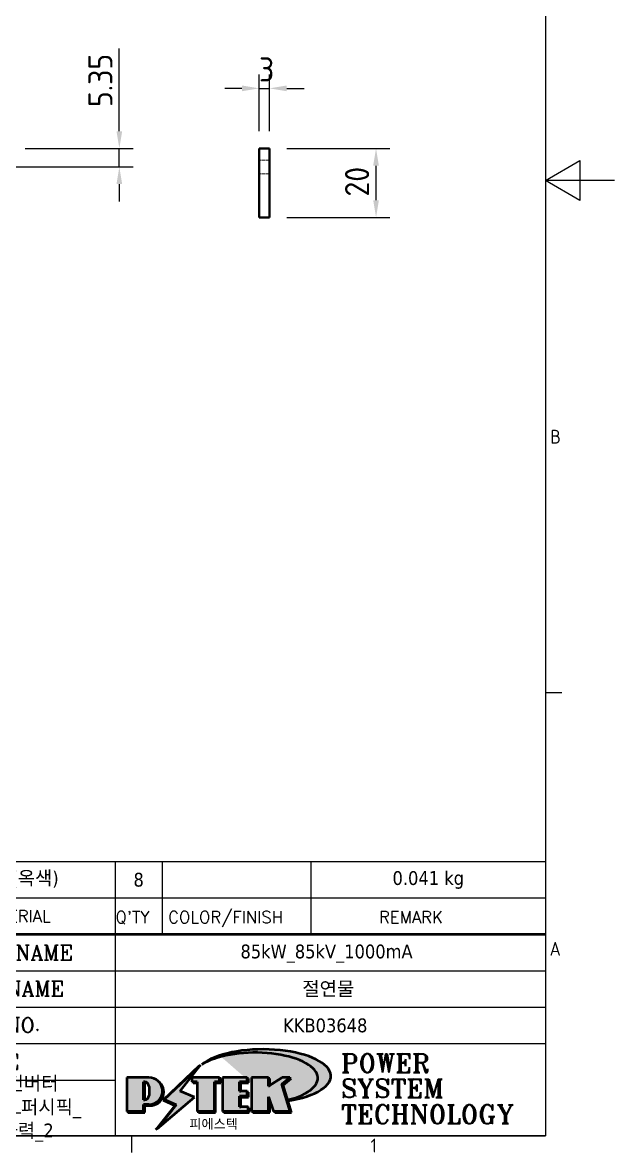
# Model space of a CAD drawing. Header units: millimetres. Extents: x 0 to 840, y 0 to 594.
# Drawn here: x 668.4 to 840, y 15.2 to 342.8 of the extents above; entities that cross this region are included whole.
import ezdxf
from ezdxf.enums import TextEntityAlignment as Align

# ---------------------------------------------------------------- set-up
doc = ezdxf.new("R2010")
doc.units = ezdxf.units.MM
doc.header["$LTSCALE"] = 2
doc.linetypes.add('DASHED', pattern=[0.2067, 0.1654, -0.0413])
doc.layers.get('0').update_dxf_attribs({"color": 3, "lineweight": 25})
for name, color, linetype, lineweight in [('가려진 것(ISO)', 2, 'DASHED', 18), ('가시적인 것(ISO)', 3, 'Continuous', 40), ('경계(ISO)', 7, 'Continuous', 25), ('제목(ISO)', 5, 'Continuous', 50), ('치수(ISO)', 2, 'Continuous', 25), ('해치(ISO)', 7, 'Continuous', 18)]:
    doc.layers.add(name, color=color, linetype=linetype, lineweight=lineweight)
doc.styles.add('HAN_291', font='')
doc.styles.add('HAN_370', font='', dxfattribs={"width": 2})
doc.styles.add('RC_284', font='ROMANC.shx')
doc.styles.add('RC_287', font='ROMANC.shx')
doc.styles.add('RC_292', font='ROMANC.shx')
doc.styles.add('ROMANT_294', font='romant.shx')
doc.styles.add('문자 텍스트_PSTEK_POSCO', font='isocp.shx')
doc.styles.add('치수 텍스트_PSTEK_POSCO', font='isocp.shx')
doc.styles.add('텍스트 스타일198', font='tahoma.ttf')
doc.styles.add('텍스트 스타일333', font='ROMANC.shx', dxfattribs={"width": 0.800000011920929})
doc.styles.get('HAN_291').set_extended_font_data('GulimChe')
doc.styles.get('HAN_370').set_extended_font_data('GulimChe')
doc.dimstyles.new('치수_PSTEK_POSCO', dxfattribs={"dimscale": 2, "dimtxt": 3.5, "dimasz": 2.5, "dimexe": 2, "dimexo": 2.5, "dimgap": 1, "dimtad": 1, "dimrnd": 1e-08, "dimdsep": 46, "dimtxsty": '치수 텍스트_PSTEK_POSCO', "dimcen": 0.09, "dimdle": 10, "dimclrd": 7, "dimclre": 7, "dimclrt": 2, "dimadec": 1, "dimazin": 2, "dimtfac": 1, "dimtmove": 0, "dimatfit": 3, "dimfxl": 0, "dimtolj": 1, "dimlwd": -1, "dimlwe": -1, "dimarcsym": 0})

# ---------------------------------------------------------------- blocks, each defined once
blk = doc.blocks.new('경계 Default Border')
at = {"layer": '경계(ISO)'}
for p, q in [((410, 74.25000190734863), (412.400016784668, 74.25000190734863)), ((350, 10), (350, 7.599999904632568))]:
    blk.add_line(p, q, dxfattribs=at)
at = {"layer": '경계(ISO)', "flags": 128}
for points in [[(10, 10), (10, 287.0000076293945), (410, 287.0000076293945), (410, 10), (10, 10)], [(420, 148.5000038146973), (410, 148.5000038146973), (415, 151.3867473602295), (415, 145.6132507324219), (410, 148.5000038146973)]]:
    blk.add_lwpolyline(points, dxfattribs=at)
at = {"layer": '경계(ISO)', "color": 2, "char_height": 2.000000029802322, "attachment_point": 7, "style": '문자 텍스트_PSTEK_POSCO'}
for s, insert in [('B', (410.718846771929, 110.3559296629392)), ('A', (410.6096005397006, 36.12023240455892)), ('1', (384.6573774223157, 7.599999970197677))]:
    blk.add_mtext(s, dxfattribs=dict(at, insert=insert))
blk = doc.blocks.new('제목 블록 PSTEK')
for color, points in [(252, [(317.2195697678507, 17.0593801673321), (322.0326348870767, 21.62682475217465), (322.2781991042243, 21.94392121864296), (317.0471853425802, 16.97985676345368), (318.7512090904202, 16.1899260703855), (316.0018030350395, 12.71868385740789), (316.3356552234328, 13.00206718743325), (318.9235935156908, 16.2694494742633)]), (5, [(321.6183518841322, 17.4193704504104), (319.5281351041078, 18.24969419629727), (322.4505835294948, 22.02344462252142), (317.2195697678507, 17.0593801673321), (318.9235935156908, 16.2694494742633), (316.1741874603099, 12.79820726128571)]), (1, [(324.4839107253602, 19.60711530335299), (325.2419748254881, 19.60711530335299), (325.2419748254881, 20.25857663940324), (321.2266040451076, 20.25857663940324), (321.2266040451076, 19.60711530335299), (321.9846681452406, 19.60711530335299), (321.9846681452406, 15.3430047401139), (324.4839107253602, 15.3430047401139)]), (252, [(324.6615819988275, 19.45905590879572), (325.4196460989604, 19.45905590879572), (325.4196460989604, 20.11051724484596), (325.2419748254881, 20.11051724484596), (325.2419748254881, 19.60711530335299), (324.4839107253602, 19.60711530335299), (324.4839107253602, 15.3430047401139), (322.1623394187076, 15.3430047401139), (322.1623394187076, 15.19494534555726), (324.6615819988275, 15.19494534555726)]), (1, [(329.2277337269622, 20.25857663940324), (325.65654113025, 20.25857663940324), (325.65654113025, 15.3430047401139), (329.3580259941756, 15.3430047401139), (329.3580259941756, 15.9944660761648), (328.1137701654877, 15.9944660761648), (328.1137701654877, 17.56360607323003), (329.2277337269622, 17.56360607323003), (329.2277337269622, 18.25543873810179), (328.1137701654877, 18.25543873810179), (328.1137701654877, 19.60711530335299), (329.2277337269622, 19.60711530335299)]), (252, [(328.2914414389548, 19.45905590879572), (329.4054050004294, 19.45905590879572), (329.4054050004294, 20.11051724484596), (329.2277337269622, 20.11051724484596), (329.2277337269622, 19.60711530335299), (328.1137701654877, 19.60711530335299), (328.1137701654877, 18.25543873810179), (328.2914414389548, 18.25543873810179)]), (1, [(332.3312149849806, 20.25857663940324), (329.8592894925411, 20.25857663940324), (329.8592894925411, 15.3430047401139), (332.3312149849806, 15.3430047401139), (332.3312149849806, 17.4318630164523), (333.0701931098801, 15.3430047401139), (335.4855464857051, 15.3430047401139), (334.2514536401189, 19.30614745124769), (335.4379594596742, 20.25857663940324), (334.3071782107978, 20.25857663940324), (332.3312149849806, 18.99741471888304)]), (252, [(332.5088862584528, 20.1105172448466), (332.3312149849806, 20.1105172448466), (332.3312149849806, 18.99741471888368), (332.5088862584528, 19.11081371413894)]), (252, [(335.6156307331414, 20.11051724484596), (335.2535118015555, 20.11051724484596), (334.2514536401189, 19.30614745124769), (335.4855464857051, 15.3430047401139), (333.1954852176545, 15.3430047401139), (333.2478643833523, 15.19494534555726), (335.6632177591723, 15.19494534555726), (334.4291249135862, 19.15808805669106)]), (252, [(321.9846681452406, 19.60711530335299), (321.4042753185749, 19.60711530335299), (321.4042753185749, 19.45905590879572), (321.9846681452406, 19.45905590879572)]), (252, [(328.2914414389548, 17.41554667867274), (329.4054050004294, 17.41554667867274), (329.4054050004294, 18.10737934354514), (329.2277337269622, 18.10737934354514), (329.2277337269622, 17.56360607323003), (328.1137701654877, 17.56360607323003), (328.1137701654877, 15.9944660761648), (328.2914414389548, 15.9944660761648)]), (252, [(332.5088862584528, 16.92964231796647), (332.3312149849806, 17.43186301645164), (332.3312149849806, 15.3430047401139), (330.0369607660135, 15.3430047401139), (330.0369607660135, 15.19494534555726), (332.5088862584528, 15.19494534555726)]), (252, [(329.5356972676428, 15.8464066816075), (329.3580259941756, 15.8464066816075), (329.3580259941756, 15.3430047401139), (325.8342124037171, 15.3430047401139), (325.8342124037171, 15.19494534555726), (329.5356972676428, 15.19494534555726)])]:
    blk.add_hatch(color=color).paths.add_polyline_path(points)
h = blk.add_hatch(color=1)
edge = h.paths.add_edge_path(flags=0)
edge.add_line((314.2242174273352, 19.60711530335299), (314.2242174273352, 17.00126995915134))
edge.add_line((314.2242174273352, 17.00126995915134), (314.3485873187598, 17.00126995915134))
edge.add_arc((314.3485873187598, 17.6527312952023), 0.6514613360509371, 270, 360)
edge.add_line((315.0000486548106, 17.6527312952023), (315.0000486548106, 18.95565396730211))
edge.add_arc((314.3485873187598, 18.95565396730212), 0.6514613360508712, 0, 90)
edge.add_line((314.3485873187598, 19.60711530335299), (314.2242174273352, 19.60711530335299))
edge = h.paths.add_edge_path()
edge.add_arc((314.9847713324306, 18.28938669179658), 1.969189947606664, 269.9999999999959, 450)
edge.add_line((314.9847713324306, 20.25857663940318), (311.7664314776902, 20.25857663940324))
edge.add_line((311.7664314776902, 20.25857663940324), (311.7664314776902, 15.3430047401139))
edge.add_line((311.7664314776902, 15.3430047401139), (314.2242174273352, 15.3430047401139))
edge.add_line((314.2242174273352, 15.3430047401139), (314.2242174273352, 16.32019674418991))
edge.add_line((314.2242174273352, 16.32019674418991), (314.9847713324307, 16.32019674418991))
h = blk.add_hatch(color=252)
edge = h.paths.add_edge_path()
edge.add_arc((314.9847713324309, 18.28938669179657), 1.969189947606666, 270, 406.8278729790604)
edge.add_arc((315.1624426058984, 18.1413272972396), 1.969189947606962, -90, 53.560984836317004, ccw=False)
edge.add_line((315.1624426058984, 16.17213734963263), (314.4018887008024, 16.17213734963263))
edge.add_line((314.4018887008024, 16.17213734963263), (314.4018887008024, 15.19494534555726))
edge.add_line((314.4018887008024, 15.19494534555726), (311.9441027511573, 15.19494534555726))
edge.add_line((311.9441027511573, 15.19494534555726), (311.9441027511573, 15.3430047401139))
edge.add_line((311.9441027511573, 15.3430047401139), (314.2242174273352, 15.3430047401139))
edge.add_line((314.2242174273352, 15.3430047401139), (314.2242174273352, 16.32019674418991))
edge.add_line((314.2242174273352, 16.32019674418991), (314.9847713324309, 16.32019674418991))
h = blk.add_hatch(color=252)
edge = h.paths.add_edge_path()
edge.add_line((314.4018887008024, 19.45905590879572), (314.5262585922315, 19.45905590879572))
edge.add_arc((314.5262585922314, 18.80759457274939), 0.6514613360463194, 60.4189348879147, 90.00000000000318, ccw=False)
edge.add_arc((314.3485873187602, 18.95565396730057), 0.6514613360524251, 39.96992292766206, 90.00000000009999)
edge.add_line((314.3485873187591, 19.60711530335307), (314.2242174273352, 19.60711530335298))
edge.add_line((314.2242174273352, 19.60711530335299), (314.2242174273352, 17.00126995915134))
edge.add_line((314.2242174273352, 17.00126995915134), (314.3485873187591, 17.00126995915134))
edge.add_arc((314.3485873187568, 17.652731295233), 0.6514613360816299, 270.0000000002, 274.6930825552478)
edge.add_line((314.4018887008024, 17.0034541317032), (314.4018887008024, 19.45905590879572))
at = {"layer": '해치(ISO)', "true_color": 0x27d1fc}
h = blk.add_hatch(color=140, dxfattribs=at)
edge = h.paths.add_edge_path()
edge.add_ellipse((330.3660919371412, 20.15576403068321), major_axis=(9.100907360794343, 0), ratio=0.4069904968023172, start_angle=301.3098473703837, end_angle=507.7436900681698)
edge.add_ellipse((331.5340919371412, 20.4634168429492), major_axis=(-9.82350664112931, 0), ratio=0.3942600559756514, start_angle=111.51207141178469, end_angle=334.47025347086895, ccw=False)
edge.add_line((335.1363447531188, 16.8601935978785), (335.0955236905705, 16.99119398620872))
at = {"color": 180}
for p, q in [((182.475792979055, 11.79100474011392), (182.4757929790549, 51.56524660363496)), ((182.4757929790549, 51.56524660363496), (372.4757929537551, 51.56524660363496)), ((189.2651435055721, 51.56524660363496), (189.2651435055722, 41.00524660363494)), ((215.2152739891528, 41.00524660363494), (215.2152739891528, 51.56524660363496)), ((280.8758854511282, 51.56524660363496), (280.8758854511282, 41.00524660363494)), ((310.0881549537552, 51.56524660363496), (310.0881549537553, 41.00524660363494)), ((316.9044520275131, 51.56524660363496), (316.9044520275127, 41.00524660363494)), ((338.4566026226726, 51.56524660363496), (338.4566026226727, 41.00524660363494)), ((372.4757929537551, 51.56524660363496), (372.4757929537551, 11.79100474011389)), ((182.475792979055, 46.2852466036349), (372.4757929537551, 46.28524660363492)), ((182.475792979055, 41.00524660363493), (206.451475290024, 41.00524660363493)), ((222.9401812389276, 11.79100474011392), (222.9401812389276, 41.00524660363494)), ((239.4288871878316, 11.79100474011392), (239.4288871878316, 41.00524660363494)), ((255.9175931367356, 11.79100474011392), (255.9175931367356, 41.00524660363494)), ((268.6918866058747, 41.00524660363494), (268.6918866058747, 30.44524660363498)), ((280.8758854511282, 41.00524660363494), (280.8758854511282, 25.16524660363502)), ((310.088154953755, 41.00524660363494), (310.088154953755, 11.79100474011392)), ((182.475792979055, 35.72524660363497), (206.451475290024, 35.72524660363497)), ((198.8621818849491, 12.02524660363491), (198.8621818849491, 35.72524660363497)), ((206.451475290024, 35.72524660363497), (372.4757929537551, 35.72524660363497)), ((182.475792979055, 31.77524660363492), (206.451475290024, 31.77524660363492)), ((255.917593136736, 30.44524660363498), (372.4757929537552, 30.44524660363501)), ((182.475792979055, 27.82524660363487), (206.451475290024, 27.82524660363487)), ((255.9175931367359, 25.16524660363502), (372.4757929537552, 25.165246603635)), ((268.6918866058744, 25.16524660363502), (268.6918866058744, 11.79100474011392)), ((182.475792979055, 23.87524660363505), (206.451475290024, 23.87524660363505)), ((182.475792979055, 19.92524660363478), (206.451475290024, 19.92524660363478)), ((255.9175931367359, 19.88524660363481), (310.0881549537553, 19.88524660363481)), ((206.451475290024, 16.74100474011396), (255.9175931367359, 16.74100474011396)), ((182.475792979055, 15.97524660363496), (206.451475290024, 15.97524660363496)), ((182.475792979055, 11.79100474011392), (372.4757929537551, 11.79100474011389))]:
    blk.add_line(p, q, dxfattribs=at)
at = {"color": 7, "lineweight": 50}
for p, q in [((206.4514752900237, 11.79100474011392), (206.4514752900237, 41.00524660363494)), ((206.451475290024, 41.00524660363494), (372.4757929537551, 41.00524660363496))]:
    blk.add_line(p, q, dxfattribs=at)
at = {"color": 7}
for p, q in [((322.2781991042243, 21.94392121864296), (317.0471853425802, 16.97985676345368)), ((322.4505835294948, 22.02344462252142), (317.2195697678507, 17.0593801673321)), ((317.2195697678507, 17.0593801673321), (322.0326348870767, 21.62682475217465)), ((319.5281351041078, 18.24969419629727), (322.4505835294948, 22.02344462252142)), ((322.0326348870767, 21.62682475217465), (322.2781991042243, 21.94392121864296)), ((311.7664314776902, 20.25900474011391), (311.7664314776902, 15.34300474011391)), ((314.9847713324309, 20.25857663940324), (311.7664314776902, 20.25857663940324)), ((314.9847713324309, 20.25857663940324), (311.7664314776902, 20.25857663940324)), ((311.7664314776902, 20.25857663940324), (311.7664314776902, 15.3430047401139)), ((325.2419748254881, 20.25857663940324), (321.2266040451076, 20.25857663940324)), ((321.2266040451076, 20.25857663940324), (321.2266040451076, 19.60711530335299)), ((325.2419748254881, 20.25857663940324), (321.2266040451076, 20.25857663940324)), ((321.2266040451076, 20.25857663940324), (321.2266040451076, 19.60711530335299)), ((325.2419748254881, 19.60711530335299), (325.2419748254881, 20.25857663940324)), ((325.2419748254881, 19.60711530335299), (325.2419748254881, 20.25857663940324)), ((325.4196460989604, 20.11051724484596), (325.2419748254881, 20.11051724484596)), ((325.2419748254881, 20.11051724484596), (325.2419748254881, 19.60711530335299)), ((325.4196460989604, 19.45905590879572), (325.4196460989604, 20.11051724484596)), ((329.2277337269622, 20.25857663940324), (325.65654113025, 20.25857663940324)), ((325.65654113025, 20.25857663940324), (325.65654113025, 15.3430047401139)), ((325.65654113025, 20.25857663940324), (325.65654113025, 15.3430047401139)), ((329.2277337269622, 20.25857663940324), (325.65654113025, 20.25857663940324)), ((329.2277337269622, 19.60711530335299), (329.2277337269622, 20.25857663940324)), ((329.2277337269622, 19.60711530335299), (329.2277337269622, 20.25857663940324)), ((329.4054050004294, 20.11051724484596), (329.2277337269622, 20.11051724484596)), ((329.2277337269622, 20.11051724484596), (329.2277337269622, 19.60711530335299)), ((329.4054050004294, 19.45905590879572), (329.4054050004294, 20.11051724484596)), ((332.3312149849806, 20.25857663940324), (329.8592894925411, 20.25857663940324)), ((329.8592894925411, 20.25857663940324), (329.8592894925411, 15.3430047401139)), ((329.8592894925411, 20.25857663940324), (329.8592894925411, 15.3430047401139)), ((332.3312149849806, 20.25857663940324), (329.8592894925411, 20.25857663940324)), ((334.3071782107978, 20.25857663940324), (332.3312149849806, 18.99741471888304)), ((332.3312149849806, 18.99741471888304), (332.3312149849806, 20.25857663940324)), ((334.3071782107978, 20.25857663940324), (332.3312149849806, 18.99741471888304)), ((332.3312149849806, 18.99741471888304), (332.3312149849806, 20.25857663940324)), ((332.5088862584528, 20.1105172448466), (332.3312149849806, 20.1105172448466)), ((332.3312149849806, 20.1105172448466), (332.3312149849806, 18.99741471888368)), ((332.5088862584528, 19.11081371413894), (332.5088862584528, 20.1105172448466)), ((334.2514536401189, 19.30614745124769), (335.4379594596742, 20.25857663940324)), ((334.2514536401189, 19.30614745124769), (335.4379594596742, 20.25857663940324)), ((335.2535118015555, 20.11051724484596), (334.2514536401189, 19.30614745124769)), ((335.4379594596742, 20.25857663940324), (334.3071782107978, 20.25857663940324)), ((335.4379594596742, 20.25857663940324), (334.3071782107978, 20.25857663940324)), ((334.4291249135862, 19.15808805669104), (335.6156307331414, 20.11051724484596)), ((335.6156307331414, 20.11051724484596), (335.2535118015555, 20.11051724484596)), ((314.2242174273352, 17.00126995915134), (314.2242174273352, 19.60711530335299)), ((314.2242174273352, 19.60711530335299), (314.3485873187591, 19.60711530335299)), ((314.3485873187591, 19.60711530335299), (314.2242174273352, 19.60711530335299)), ((314.2242174273352, 19.60711530335299), (314.2242174273352, 17.00126995915134)), ((314.2242174273352, 17.00126995915134), (314.2242174273352, 19.60711530335299)), ((314.2242174273352, 19.60711530335299), (314.3485873187591, 19.60711530335299)), ((314.4018887008024, 19.45905590879572), (314.5262585922314, 19.45905590879572)), ((314.4018887008024, 17.0034541317032), (314.4018887008024, 19.45905590879572)), ((315.0000486548106, 18.95565396730275), (315.0000486548106, 17.65273129520161)), ((315.0000486548106, 18.95565396730275), (315.0000486548106, 17.65273129520161)), ((321.6183518841322, 17.4193704504104), (319.5281351041078, 18.24969419629727)), ((321.2266040451076, 19.60711530335299), (321.9846681452406, 19.60711530335299)), ((321.2266040451076, 19.60711530335299), (321.9846681452406, 19.60711530335299)), ((321.4042753185749, 19.60711530335299), (321.4042753185749, 19.45905590879572)), ((321.9846681452406, 19.60711530335299), (321.4042753185749, 19.60711530335299)), ((321.4042753185749, 19.45905590879572), (321.9846681452406, 19.45905590879572)), ((321.9846681452406, 19.60711530335299), (321.9846681452406, 15.3430047401139)), ((321.9846681452406, 19.45905590879572), (321.9846681452406, 19.60711530335299)), ((321.9846681452406, 19.60711530335299), (321.9846681452406, 15.3430047401139)), ((324.4839107253602, 19.60711530335299), (325.2419748254881, 19.60711530335299)), ((324.4839107253602, 15.3430047401139), (324.4839107253602, 19.60711530335299)), ((325.2419748254881, 19.60711530335299), (324.4839107253602, 19.60711530335299)), ((324.4839107253602, 19.60711530335299), (324.4839107253602, 15.3430047401139)), ((324.4839107253602, 19.60711530335299), (325.2419748254881, 19.60711530335299)), ((324.4839107253602, 15.3430047401139), (324.4839107253602, 19.60711530335299)), ((324.6615819988275, 19.45905590879572), (325.4196460989604, 19.45905590879572)), ((324.6615819988275, 15.19494534555726), (324.6615819988275, 19.45905590879572)), ((328.1137701654877, 18.25543873810179), (328.1137701654877, 19.60711530335299)), ((328.1137701654877, 19.60711530335299), (329.2277337269622, 19.60711530335299)), ((329.2277337269622, 19.60711530335299), (328.1137701654877, 19.60711530335299)), ((328.1137701654877, 19.60711530335299), (328.1137701654877, 18.25543873810179)), ((328.1137701654877, 18.25543873810179), (328.1137701654877, 19.60711530335299)), ((328.1137701654877, 19.60711530335299), (329.2277337269622, 19.60711530335299)), ((329.2277337269622, 18.25543873810179), (328.1137701654877, 18.25543873810179)), ((328.1137701654877, 18.25543873810179), (328.2914414389548, 18.25543873810179)), ((329.2277337269622, 18.25543873810179), (328.1137701654877, 18.25543873810179)), ((328.2914414389548, 18.25543873810179), (328.2914414389548, 19.45905590879572)), ((328.2914414389548, 19.45905590879572), (329.4054050004294, 19.45905590879572)), ((329.2277337269622, 17.56360607323003), (329.2277337269622, 18.25543873810179)), ((329.2277337269622, 17.56360607323003), (329.2277337269622, 18.25543873810179)), ((329.4054050004294, 18.10737934354514), (329.2277337269622, 18.10737934354514)), ((329.2277337269622, 18.10737934354514), (329.2277337269622, 17.56360607323003)), ((329.4054050004294, 17.41554667867274), (329.4054050004294, 18.10737934354514)), ((332.3312149849806, 18.99741471888368), (332.5088862584528, 19.11081371413894)), ((335.4855464857051, 15.3430047401139), (334.2514536401189, 19.30614745124769)), ((334.2514536401189, 19.30614745124769), (335.4855464857051, 15.3430047401139)), ((335.4855464857051, 15.3430047401139), (334.2514536401189, 19.30614745124769)), ((335.6632177591723, 15.19494534555726), (334.4291249135862, 19.15808805669104)), ((314.3485873187591, 17.00126995915134), (314.2242174273352, 17.00126995915134)), ((314.2242174273352, 17.00126995915134), (314.3485873187591, 17.00126995915134)), ((314.3485873187591, 17.00126995915134), (314.2242174273352, 17.00126995915134)), ((316.1741874603099, 12.79820726128571), (321.6183518841322, 17.4193704504104)), ((317.0471853425802, 16.97985676345368), (318.7512090904202, 16.1899260703855)), ((318.9235935156908, 16.2694494742633), (317.2195697678507, 17.0593801673321)), ((317.2195697678507, 17.0593801673321), (318.9235935156908, 16.2694494742633)), ((328.1137701654877, 17.56360607323003), (329.2277337269622, 17.56360607323003)), ((328.1137701654877, 15.9944660761648), (328.1137701654877, 17.56360607323003)), ((329.2277337269622, 17.56360607323003), (328.1137701654877, 17.56360607323003)), ((328.1137701654877, 17.56360607323003), (328.1137701654877, 15.9944660761648)), ((328.1137701654877, 17.56360607323003), (329.2277337269622, 17.56360607323003)), ((328.1137701654877, 15.9944660761648), (328.1137701654877, 17.56360607323003)), ((328.2914414389548, 15.9944660761648), (328.2914414389548, 17.41554667867274)), ((328.2914414389548, 17.41554667867274), (329.4054050004294, 17.41554667867274)), ((332.3312149849806, 17.4318630164523), (333.0701931098801, 15.3430047401139)), ((332.3312149849806, 15.3430047401139), (332.3312149849806, 17.4318630164523)), ((332.5088862584528, 16.92964231796647), (332.3312149849806, 17.43186301645164)), ((332.3312149849806, 17.43186301645164), (332.3312149849806, 15.3430047401139)), ((332.3312149849806, 17.4318630164523), (333.0701931098801, 15.3430047401139)), ((332.3312149849806, 15.3430047401139), (332.3312149849806, 17.4318630164523)), ((332.5088862584528, 15.19494534555726), (332.5088862584528, 16.92964231796647)), ((345.0447381189468, 17.50375595811051), (344.9867755289346, 17.689895936919)), ((311.7664314776902, 15.3430047401139), (314.2242174273352, 15.3430047401139)), ((311.7664314776902, 15.3430047401139), (314.2242174273352, 15.3430047401139)), ((314.2242174273352, 15.3430047401139), (311.9441027511573, 15.3430047401139)), ((311.9441027511573, 15.3430047401139), (311.9441027511573, 15.19494534555726)), ((311.9441027511573, 15.19494534555726), (314.4018887008024, 15.19494534555726)), ((314.2242174273352, 16.32019674418991), (314.9847713324309, 16.32019674418991)), ((314.2242174273352, 15.3430047401139), (314.2242174273352, 16.32019674418991)), ((314.9847713324309, 16.32019674418991), (314.2242174273352, 16.32019674418991)), ((314.2242174273352, 16.32019674418991), (314.2242174273352, 15.3430047401139)), ((314.2242174273352, 16.32019674418991), (314.9847713324309, 16.32019674418991)), ((314.2242174273352, 15.3430047401139), (314.2242174273352, 16.32019674418991)), ((314.4018887008024, 16.17213734963263), (315.162442605898, 16.17213734963263)), ((314.4018887008024, 15.19494534555726), (314.4018887008024, 16.17213734963263)), ((318.7512090904202, 16.1899260703855), (316.0018030350395, 12.71868385740789)), ((318.9235935156908, 16.2694494742633), (316.1741874603099, 12.79820726128571)), ((316.3356552234328, 13.00206718743325), (318.9235935156908, 16.2694494742633)), ((321.9846681452406, 15.3430047401139), (324.4839107253602, 15.3430047401139)), ((321.9846681452406, 15.3430047401139), (324.4839107253602, 15.3430047401139)), ((324.4839107253602, 15.3430047401139), (322.1623394187076, 15.3430047401139)), ((322.1623394187076, 15.3430047401139), (322.1623394187076, 15.19494534555726)), ((322.1623394187076, 15.19494534555726), (324.6615819988275, 15.19494534555726)), ((325.65654113025, 15.3430047401139), (329.3580259941756, 15.3430047401139)), ((325.65654113025, 15.3430047401139), (329.3580259941756, 15.3430047401139)), ((329.3580259941756, 15.3430047401139), (325.8342124037171, 15.3430047401139)), ((325.8342124037171, 15.3430047401139), (325.8342124037171, 15.19494534555726)), ((325.8342124037171, 15.19494534555726), (329.5356972676428, 15.19494534555726)), ((329.3580259941756, 15.9944660761648), (328.1137701654877, 15.9944660761648)), ((328.1137701654877, 15.9944660761648), (328.2914414389548, 15.9944660761648)), ((329.3580259941756, 15.9944660761648), (328.1137701654877, 15.9944660761648)), ((329.3580259941756, 15.3430047401139), (329.3580259941756, 15.9944660761648)), ((329.3580259941756, 15.3430047401139), (329.3580259941756, 15.9944660761648)), ((329.5356972676428, 15.8464066816075), (329.3580259941756, 15.8464066816075)), ((329.3580259941756, 15.8464066816075), (329.3580259941756, 15.3430047401139)), ((329.5356972676428, 15.19494534555726), (329.5356972676428, 15.8464066816075)), ((329.8592894925411, 15.3430047401139), (332.3312149849806, 15.3430047401139)), ((329.8592894925411, 15.3430047401139), (332.3312149849806, 15.3430047401139)), ((332.3312149849806, 15.3430047401139), (330.0369607660135, 15.3430047401139)), ((330.0369607660135, 15.3430047401139), (330.0369607660135, 15.19494534555726)), ((330.0369607660135, 15.19494534555726), (332.5088862584528, 15.19494534555726)), ((333.0701931098801, 15.3430047401139), (335.4855464857051, 15.3430047401139)), ((333.0701931098801, 15.3430047401139), (335.4855464857051, 15.3430047401139)), ((335.4855464857051, 15.3430047401139), (333.1954852176545, 15.3430047401139)), ((333.1954852176545, 15.3430047401139), (333.2478643833523, 15.19494534555726)), ((333.2478643833523, 15.19494534555726), (335.6632177591723, 15.19494534555726)), ((316.0018030350395, 12.71868385740789), (316.3356552234328, 13.00206718743325))]:
    blk.add_line(p, q, dxfattribs=at)
at = {"color": 5}
for p, q in [((322.4505835294948, 22.02344462252142), (317.2195697678507, 17.0593801673321)), ((319.5281351041078, 18.24969419629727), (322.4505835294948, 22.02344462252142)), ((321.6183518841322, 17.4193704504104), (319.5281351041078, 18.24969419629727)), ((316.1741874603099, 12.79820726128571), (321.6183518841322, 17.4193704504104)), ((317.2195697678507, 17.0593801673321), (318.9235935156908, 16.2694494742633)), ((318.9235935156908, 16.2694494742633), (316.1741874603099, 12.79820726128571))]:
    blk.add_line(p, q, dxfattribs=at)
at = {"color": 1}
for p, q in [((314.9847713324309, 20.25857663940324), (311.7664314776902, 20.25857663940324)), ((311.7664314776902, 20.25857663940324), (311.7664314776902, 15.3430047401139)), ((325.2419748254881, 20.25857663940324), (321.2266040451076, 20.25857663940324)), ((321.2266040451076, 20.25857663940324), (321.2266040451076, 19.60711530335299)), ((325.2419748254881, 19.60711530335299), (325.2419748254881, 20.25857663940324)), ((329.2277337269622, 20.25857663940324), (325.65654113025, 20.25857663940324)), ((325.65654113025, 20.25857663940324), (325.65654113025, 15.3430047401139)), ((329.2277337269622, 19.60711530335299), (329.2277337269622, 20.25857663940324)), ((332.3312149849806, 20.25857663940324), (329.8592894925411, 20.25857663940324)), ((329.8592894925411, 20.25857663940324), (329.8592894925411, 15.3430047401139)), ((334.3071782107978, 20.25857663940324), (332.3312149849806, 18.99741471888304)), ((332.3312149849806, 18.99741471888304), (332.3312149849806, 20.25857663940324)), ((334.2514536401189, 19.30614745124769), (335.4379594596742, 20.25857663940324)), ((335.4379594596742, 20.25857663940324), (334.3071782107978, 20.25857663940324)), ((314.2242174273352, 17.00126995915134), (314.2242174273352, 19.60711530335299)), ((314.2242174273352, 19.60711530335299), (314.3485873187591, 19.60711530335299)), ((315.0000486548106, 18.95565396730275), (315.0000486548106, 17.65273129520161)), ((321.2266040451076, 19.60711530335299), (321.9846681452406, 19.60711530335299)), ((321.9846681452406, 19.60711530335299), (321.9846681452406, 15.3430047401139)), ((324.4839107253602, 19.60711530335299), (325.2419748254881, 19.60711530335299)), ((324.4839107253602, 15.3430047401139), (324.4839107253602, 19.60711530335299)), ((328.1137701654877, 18.25543873810179), (328.1137701654877, 19.60711530335299)), ((328.1137701654877, 19.60711530335299), (329.2277337269622, 19.60711530335299)), ((329.2277337269622, 18.25543873810179), (328.1137701654877, 18.25543873810179)), ((329.2277337269622, 17.56360607323003), (329.2277337269622, 18.25543873810179)), ((335.4855464857051, 15.3430047401139), (334.2514536401189, 19.30614745124769)), ((314.3485873187591, 17.00126995915134), (314.2242174273352, 17.00126995915134)), ((328.1137701654877, 17.56360607323003), (329.2277337269622, 17.56360607323003)), ((328.1137701654877, 15.9944660761648), (328.1137701654877, 17.56360607323003)), ((332.3312149849806, 17.4318630164523), (333.0701931098801, 15.3430047401139)), ((332.3312149849806, 15.3430047401139), (332.3312149849806, 17.4318630164523)), ((311.7664314776902, 15.3430047401139), (314.2242174273352, 15.3430047401139)), ((314.2242174273352, 16.32019674418991), (314.9847713324309, 16.32019674418991)), ((314.2242174273352, 15.3430047401139), (314.2242174273352, 16.32019674418991)), ((321.9846681452406, 15.3430047401139), (324.4839107253602, 15.3430047401139)), ((325.65654113025, 15.3430047401139), (329.3580259941756, 15.3430047401139)), ((329.3580259941756, 15.9944660761648), (328.1137701654877, 15.9944660761648)), ((329.3580259941756, 15.3430047401139), (329.3580259941756, 15.9944660761648)), ((329.8592894925411, 15.3430047401139), (332.3312149849806, 15.3430047401139)), ((333.0701931098801, 15.3430047401139), (335.4855464857051, 15.3430047401139))]:
    blk.add_line(p, q, dxfattribs=at)
at = {"color": 7}
for centre, radius, start, end in [((314.9847713324309, 18.28938669179658), 1.969189947606665, 270, 90), ((314.9847713324309, 18.28938669179658), 1.969189947606665, 270, 90), ((314.9847713324307, 18.2893866917965), 1.969189947606594, 270, 46.82787297909833), ((315.1624426058984, 18.1413272972396), 1.969189947606961, 270, 53.56098483636067), ((314.3485873187598, 18.95565396730211), 0.6514613360508712, 0, 90), ((314.3485873187602, 18.95565396730057), 0.6514613360524251, 39.96992292766117, 90), ((314.3485873187598, 18.95565396730212), 0.6514613360508712, 0, 90), ((314.5262585922314, 18.80759457274939), 0.6514613360463193, 60.41893488791137, 90), ((314.3485873187597, 17.65273129520228), 0.6514613360509381, 270, 0), ((314.3485873187598, 17.6527312952023), 0.6514613360509381, 270, 0), ((314.3485873187568, 17.652731295233), 0.6514613360816299, 270, 274.6930825552478)]:
    blk.add_arc(centre, radius, start, end, dxfattribs=at)
at = {"color": 1}
for centre, radius, start, end in [((314.9847713324309, 18.28938669179657), 1.969189947606665, 270, 90), ((314.3485873187598, 18.95565396730211), 0.6514613360508712, 0, 90), ((314.3485873187598, 17.6527312952023), 0.6514613360509381, 270, 0)]:
    blk.add_arc(centre, radius, start, end, dxfattribs=at)
at = {"layer": '제목(ISO)', "lineweight": 18}
blk.add_line((182.475792979055, 35.72500474011393), (182.475792979055, 11.79100474011392), dxfattribs=at)
at = {"layer": '제목(ISO)'}
for p, q in [((322.2781991042243, 21.94392121864296), (317.0471853425802, 16.97985676345368)), ((322.4505835294948, 22.02344462252142), (317.2195697678507, 17.0593801673321)), ((317.2195697678507, 17.0593801673321), (322.0326348870767, 21.62682475217465)), ((319.5281351041078, 18.24969419629727), (322.4505835294948, 22.02344462252142)), ((322.0326348870767, 21.62682475217465), (322.2781991042243, 21.94392121864296)), ((314.9847713324306, 20.25857663940324), (311.7664314776902, 20.25857663940324)), ((311.7664314776902, 20.25857663940324), (311.7664314776902, 15.3430047401139)), ((325.2419748254881, 20.25857663940324), (321.2266040451076, 20.25857663940324)), ((321.2266040451076, 20.25857663940324), (321.2266040451076, 19.60711530335299)), ((325.2419748254881, 19.60711530335299), (325.2419748254881, 20.25857663940324)), ((325.4196460989604, 20.11051724484596), (325.2419748254881, 20.11051724484596)), ((325.2419748254881, 20.11051724484596), (325.2419748254881, 19.60711530335299)), ((325.4196460989604, 19.45905590879572), (325.4196460989604, 20.11051724484596)), ((329.2277337269622, 20.25857663940324), (325.65654113025, 20.25857663940324)), ((325.65654113025, 20.25857663940324), (325.65654113025, 15.3430047401139)), ((329.2277337269622, 19.60711530335299), (329.2277337269622, 20.25857663940324)), ((329.4054050004294, 20.11051724484596), (329.2277337269622, 20.11051724484596)), ((329.2277337269622, 20.11051724484596), (329.2277337269622, 19.60711530335299)), ((329.4054050004294, 19.45905590879572), (329.4054050004294, 20.11051724484596)), ((332.3312149849806, 20.25857663940324), (329.8592894925411, 20.25857663940324)), ((329.8592894925411, 20.25857663940324), (329.8592894925411, 15.3430047401139)), ((334.3071782107978, 20.25857663940324), (332.3312149849806, 18.99741471888304)), ((332.3312149849806, 18.99741471888304), (332.3312149849806, 20.25857663940324)), ((332.5088862584528, 20.1105172448466), (332.3312149849806, 20.1105172448466)), ((332.3312149849806, 20.1105172448466), (332.3312149849806, 18.99741471888368)), ((332.5088862584528, 19.11081371413894), (332.5088862584528, 20.1105172448466)), ((334.2514536401189, 19.30614745124769), (335.4379594596742, 20.25857663940324)), ((335.2535118015555, 20.11051724484596), (334.2514536401189, 19.30614745124769)), ((335.4379594596742, 20.25857663940324), (334.3071782107978, 20.25857663940324)), ((334.4291249135862, 19.15808805669106), (335.6156307331414, 20.11051724484596)), ((335.6156307331414, 20.11051724484596), (335.2535118015555, 20.11051724484596)), ((314.2242174273352, 17.00126995915134), (314.2242174273352, 19.60711530335299)), ((314.2242174273352, 19.60711530335299), (314.3485873187598, 19.60711530335299)), ((314.3485873187591, 19.60711530335299), (314.2242174273352, 19.60711530335299)), ((314.2242174273352, 19.60711530335299), (314.2242174273352, 17.00126995915134)), ((314.4018887008024, 19.45905590879572), (314.5262585922314, 19.45905590879572)), ((314.4018887008024, 17.0034541317032), (314.4018887008024, 19.45905590879572)), ((315.0000486548106, 18.95565396730211), (315.0000486548106, 17.6527312952023)), ((321.6183518841322, 17.4193704504104), (319.5281351041078, 18.24969419629727)), ((321.2266040451076, 19.60711530335299), (321.9846681452406, 19.60711530335299)), ((321.9846681452406, 19.60711530335299), (321.4042753185749, 19.60711530335299)), ((321.4042753185749, 19.60711530335299), (321.4042753185749, 19.45905590879572)), ((321.4042753185749, 19.45905590879572), (321.9846681452406, 19.45905590879572)), ((321.9846681452406, 19.60711530335299), (321.9846681452406, 15.3430047401139)), ((321.9846681452406, 19.45905590879572), (321.9846681452406, 19.60711530335299)), ((324.4839107253602, 19.60711530335299), (325.2419748254881, 19.60711530335299)), ((324.4839107253602, 15.3430047401139), (324.4839107253602, 19.60711530335299)), ((325.2419748254881, 19.60711530335299), (324.4839107253602, 19.60711530335299)), ((324.4839107253602, 19.60711530335299), (324.4839107253602, 15.3430047401139)), ((324.6615819988275, 19.45905590879572), (325.4196460989604, 19.45905590879572)), ((324.6615819988275, 15.19494534555726), (324.6615819988275, 19.45905590879572)), ((328.1137701654877, 18.25543873810179), (328.1137701654877, 19.60711530335299)), ((328.1137701654877, 19.60711530335299), (329.2277337269622, 19.60711530335299)), ((329.2277337269622, 19.60711530335299), (328.1137701654877, 19.60711530335299)), ((328.1137701654877, 19.60711530335299), (328.1137701654877, 18.25543873810179)), ((329.2277337269622, 18.25543873810179), (328.1137701654877, 18.25543873810179)), ((328.1137701654877, 18.25543873810179), (328.2914414389548, 18.25543873810179)), ((328.2914414389548, 19.45905590879572), (329.4054050004294, 19.45905590879572)), ((328.2914414389548, 18.25543873810179), (328.2914414389548, 19.45905590879572)), ((329.2277337269622, 17.56360607323003), (329.2277337269622, 18.25543873810179)), ((329.4054050004294, 18.10737934354514), (329.2277337269622, 18.10737934354514)), ((329.2277337269622, 18.10737934354514), (329.2277337269622, 17.56360607323003)), ((329.4054050004294, 17.41554667867274), (329.4054050004294, 18.10737934354514)), ((332.3312149849806, 18.99741471888368), (332.5088862584528, 19.11081371413894)), ((335.4855464857051, 15.3430047401139), (334.2514536401189, 19.30614745124769)), ((334.2514536401189, 19.30614745124769), (335.4855464857051, 15.3430047401139)), ((335.6632177591723, 15.19494534555726), (334.4291249135862, 19.15808805669106)), ((314.3485873187598, 17.00126995915134), (314.2242174273352, 17.00126995915134)), ((314.2242174273352, 17.00126995915134), (314.3485873187591, 17.00126995915134)), ((316.1741874603099, 12.79820726128571), (321.6183518841322, 17.4193704504104)), ((317.0471853425802, 16.97985676345368), (318.7512090904202, 16.1899260703855)), ((317.2195697678507, 17.0593801673321), (318.9235935156908, 16.2694494742633)), ((318.9235935156908, 16.2694494742633), (317.2195697678507, 17.0593801673321)), ((328.1137701654877, 15.9944660761648), (328.1137701654877, 17.56360607323003)), ((328.1137701654877, 17.56360607323003), (329.2277337269622, 17.56360607323003)), ((329.2277337269622, 17.56360607323003), (328.1137701654877, 17.56360607323003)), ((328.1137701654877, 17.56360607323003), (328.1137701654877, 15.9944660761648)), ((328.2914414389548, 17.41554667867274), (329.4054050004294, 17.41554667867274)), ((328.2914414389548, 15.9944660761648), (328.2914414389548, 17.41554667867274)), ((332.3312149849806, 15.3430047401139), (332.3312149849806, 17.4318630164523)), ((332.3312149849806, 17.4318630164523), (333.0701931098801, 15.3430047401139)), ((332.5088862584528, 16.92964231796647), (332.3312149849806, 17.43186301645164)), ((332.3312149849806, 17.43186301645164), (332.3312149849806, 15.3430047401139)), ((332.5088862584528, 15.19494534555726), (332.5088862584528, 16.92964231796647)), ((311.7664314776902, 15.3430047401139), (314.2242174273352, 15.3430047401139)), ((314.2242174273352, 15.3430047401139), (311.9441027511573, 15.3430047401139)), ((311.9441027511573, 15.3430047401139), (311.9441027511573, 15.19494534555726)), ((311.9441027511573, 15.19494534555726), (314.4018887008024, 15.19494534555726)), ((314.2242174273352, 15.3430047401139), (314.2242174273352, 16.32019674418991)), ((314.2242174273352, 16.32019674418991), (314.9847713324307, 16.32019674418991)), ((314.9847713324309, 16.32019674418991), (314.2242174273352, 16.32019674418991)), ((314.2242174273352, 16.32019674418991), (314.2242174273352, 15.3430047401139)), ((314.4018887008024, 15.19494534555726), (314.4018887008024, 16.17213734963263)), ((314.4018887008024, 16.17213734963263), (315.1624426058984, 16.17213734963263)), ((318.7512090904202, 16.1899260703855), (316.0018030350395, 12.71868385740789)), ((318.9235935156908, 16.2694494742633), (316.1741874603099, 12.79820726128571)), ((316.3356552234328, 13.00206718743325), (318.9235935156908, 16.2694494742633)), ((321.9846681452406, 15.3430047401139), (324.4839107253602, 15.3430047401139)), ((324.4839107253602, 15.3430047401139), (322.1623394187076, 15.3430047401139)), ((322.1623394187076, 15.3430047401139), (322.1623394187076, 15.19494534555726)), ((322.1623394187076, 15.19494534555726), (324.6615819988275, 15.19494534555726)), ((325.65654113025, 15.3430047401139), (329.3580259941756, 15.3430047401139)), ((329.3580259941756, 15.3430047401139), (325.8342124037171, 15.3430047401139)), ((325.8342124037171, 15.3430047401139), (325.8342124037171, 15.19494534555726)), ((325.8342124037171, 15.19494534555726), (329.5356972676428, 15.19494534555726)), ((329.3580259941756, 15.9944660761648), (328.1137701654877, 15.9944660761648)), ((328.1137701654877, 15.9944660761648), (328.2914414389548, 15.9944660761648)), ((329.3580259941756, 15.3430047401139), (329.3580259941756, 15.9944660761648)), ((329.5356972676428, 15.8464066816075), (329.3580259941756, 15.8464066816075)), ((329.3580259941756, 15.8464066816075), (329.3580259941756, 15.3430047401139)), ((329.5356972676428, 15.19494534555726), (329.5356972676428, 15.8464066816075)), ((329.8592894925411, 15.3430047401139), (332.3312149849806, 15.3430047401139)), ((332.3312149849806, 15.3430047401139), (330.0369607660135, 15.3430047401139)), ((330.0369607660135, 15.3430047401139), (330.0369607660135, 15.19494534555726)), ((330.0369607660135, 15.19494534555726), (332.5088862584528, 15.19494534555726)), ((333.0701931098801, 15.3430047401139), (335.4855464857051, 15.3430047401139)), ((335.4855464857051, 15.3430047401139), (333.1954852176545, 15.3430047401139)), ((333.1954852176545, 15.3430047401139), (333.2478643833523, 15.19494534555726)), ((333.2478643833523, 15.19494534555726), (335.6632177591723, 15.19494534555726)), ((316.0018030350395, 12.71868385740789), (316.3356552234328, 13.00206718743325))]:
    blk.add_line(p, q, dxfattribs=at)
at = {"layer": '제목(ISO)', "color": 4}
blk.add_line((335.1363447531188, 16.8601935978785), (335.0955236905705, 16.99119398620872), dxfattribs=at)
at = {"layer": '제목(ISO)'}
for centre, radius, start, end in [((314.9847713324306, 18.28938669179658), 1.969189947606664, 46.82787297909431, 90), ((314.9847713324307, 18.2893866917965), 1.969189947606594, 270, 46.82787297909833), ((314.9847713324309, 18.28938669179657), 1.969189947606666, 270, 46.8278729790603), ((315.1624426058984, 18.1413272972396), 1.969189947606962, 270, 53.56098483631701), ((314.3485873187598, 18.95565396730212), 0.6514613360508712, 0, 90), ((314.3485873187602, 18.95565396730057), 0.6514613360524251, 39.96992292766117, 90), ((314.5262585922314, 18.80759457274939), 0.6514613360463193, 60.41893488791137, 90), ((314.3485873187598, 17.6527312952023), 0.6514613360509371, 270, 0), ((314.3485873187568, 17.652731295233), 0.6514613360816299, 270, 274.6930825552478)]:
    blk.add_arc(centre, radius, start, end, dxfattribs=at)
at = {"layer": '제목(ISO)', "color": 4}
for centre, major_axis, ratio, start_param, end_param in [((331.5340919371412, 20.4634168429492), (9.82350664112931, 0), 0.3942600559756514, 5.087845455444478, 8.97919982663645), ((330.3660919371412, 20.15576403068321), (9.100907360794343, 0), 0.4069904968023172, 5.258848905294775, 8.861799147915196)]:
    blk.add_ellipse(centre, major_axis=major_axis, ratio=ratio, start_param=start_param, end_param=end_param, dxfattribs=at)
at = {"color": 2}
for s, height, style, p in [('NO', 1.742399930953979, 'RC_284', (184.135398793432, 42.62317362549192)), ('PART NO', 1.742399930953979, 'RC_284', (195.3359407378685, 42.62317362549192)), ('DESCRIPTION', 1.742399930953979, 'RC_284', (240.4025565652523, 42.62317362549192)), ("Q'TY", 1.742399930953979, 'RC_284', (310.1440786515383, 42.62317362549192)), ('COLOR/FINISH', 1.742399930953979, 'RC_284', (317.7725341324144, 42.62317362549192)), ('REMARK', 1.742399930953979, 'RC_284', (348.346649953877, 42.62317362549192)), ('MODEL NAME', 2.178000062704086, 'RC_292', (284.096330289083, 37.25462520371384)), (' TOLERANCE', 1.899999976158142, 'RC_287', (184.0872874387979, 37.00893196870329)), ('DRAWN', 1.899999976158142, 'RC_287', (208.9766620976279, 37.00893196870329)), ('CHECKED', 1.899999976158142, 'RC_287', (223.6856844514997, 37.00893196870329)), ('APPROVED', 1.899999976158142, 'RC_287', (239.7795453577791, 37.00893196870329)), ('UNIT', 1.742399930953979, 'RC_284', (259.1652673287452, 37.34317362549218)), ('SCALE', 1.742399930953979, 'RC_284', (270.2934779252897, 37.34317362549218)), ('    ~ 6', 2.000000029802322, 'HAN_291', (183.7721304966814, 32.8176515608431)), ('0.08', 2.000000029802322, 'HAN_291', (200.5467345600617, 33.09873600004101)), ('mm', 1.742399930953979, 'RC_284', (259.6505418159997, 32.3543089683787)), ('PART NAME', 2.178000062704086, 'RC_292', (285.1416959765849, 32.03045329421792)), ('  7 ~ 30', 2.000000029802322, 'HAN_291', (183.7721304966814, 28.70538114822415)), ('0.1', 2.000000029802322, 'HAN_291', (200.5467345600617, 28.98646558742206)), (' DWG NO.', 2.178000062704086, 'RC_292', (284.8124284083233, 26.75045329421772)), (' 31 ~ 120', 2.000000029802322, 'HAN_291', (183.7721304966814, 24.82628181916237)), ('0.2', 2.000000029802322, 'HAN_291', (200.5467345600617, 25.10736625836028)), ('121 ~ 300', 2.000000029802322, 'HAN_291', (183.7721304966814, 21.21401206133254)), ('0.4', 2.000000029802322, 'HAN_291', (200.5467345600617, 20.99509650053045)), ('SIZE', 1.742399930953979, 'RC_284', (259.1652673287452, 21.69497768947366)), ('REFERENCE', 2.178000062704086, 'RC_292', (278.2741065029841, 21.43214925458022)), ('301 ~ 600', 2.000000029802322, 'HAN_291', (183.7721304966814, 16.83491273227077)), ('0.6', 2.000000029802322, 'HAN_291', (200.5467345600617, 17.11599717146868)), ('601 ~ 1200', 2.000000029802322, 'HAN_291', (183.6802025156883, 12.84759660881125)), ('0.8', 2.000000029802322, 'HAN_291', (200.6097246063884, 13.05732192299702))]:
    blk.add_text(s, height=height, dxfattribs=dict(at, style=style)).set_placement(p)
at = {"color": 2, "style": 'RC_284'}
blk.add_text('MATERIAL', height=1.742399930953979, dxfattribs=at).set_placement((295.4820202024417, 43.64524660363492), align=Align.MIDDLE_CENTER)
at = {"color": 7, "style": '텍스트 스타일333', "width": 0.7999999523162842}
blk.add_text('N/S', height=2.000000029802322, dxfattribs=at).set_placement((274.7838860285014, 33.08524660363496), align=Align.MIDDLE_CENTER)
at = {"color": 2, "style": '텍스트 스타일333', "width": 0.7999999523162842}
blk.add_text('3rd ANGLE PROJ.', height=2.000000029802322, dxfattribs=at).set_placement((256.8430306642954, 26.76148381654429))
at = {"color": 7, "style": 'ROMANT_294'}
for s, p in [('POWER', (342.82727231297, 20.97115304607566)), ('SYSTEM', (342.82727231297, 17.3284636719184)), ('TECHNOLOGY', (342.82727231297, 13.57194088644453))]:
    blk.add_text(s, height=2.700000107288361, dxfattribs=at).set_placement(p)
at = {"color": 7, "insert": (320.8519732224835, 14.21236326823155), "char_height": 1.400000005960464, "attachment_point": 1, "line_spacing_factor": 0.3319999873638153, "style": 'HAN_370'}
blk.add_mtext('\\fHY견고딕|b0|i0;\\H1.4000;피에스텍', dxfattribs=at)
at = {"layer": '제목(ISO)', "color": 7, "style": '텍스트 스타일198'}
for tag, p in [('부품_번호_001', (195.7843283186424, 47.68004260673702)), ('설명_001', (229.7595122887041, 48.15254984750509)), ('재질_001', (287.5148121100145, 48.155337874329)), ("3._Q'TY_001", (312.7454639947066, 47.92524659519486)), ('질량\\P3;_001', (350.3046145979153, 48.1643332325385)), ('1._MODEL_NAME_001', (328.2580745257211, 37.52172745615292)), ('제목_001', (337.2223155862142, 32.12933155161866)), ('부품_번호_001', (334.4435685718743, 26.8052465951949)), ('설계자_001', (209.9396160013646, 25.23446884679021)), ('프로젝트_001', (274.8314846455048, 18.41820947118037)), ('시트_크기_001', (260.807090429518, 14.83812566343425)), ('프로젝트_002', (271.1228462158974, 14.99433023252886)), ('작성_날짜_001', (207.6770236384131, 13.26600473167383)), ('프로젝트_003', (274.7304760262731, 11.57045099387735))]:
    blk.add_attdef(tag, p, '', height=2.000000029802322, dxfattribs=at)
for tag, p in [('4._COLOR', (327.6805273250926, 48.92524660363493)), ('점검자', (231.1845342133799, 26.23312567187446)), ('엔지니어링_승인자', (247.673240162284, 26.23312567187446)), ('점검_날짜', (231.1845342133799, 14.26600474011394)), ('엔지니어링_승인_날짜', (247.6732401622839, 14.26600474011394))]:
    blk.add_attdef(tag, text='', height=2.000000029802322, dxfattribs=at).set_placement(p, align=Align.MIDDLE_CENTER)
blk = doc.blocks.new('*D32')
at = {"layer": 'Defpoints', "color": 0, "transparency": 16777216}
for p in [(664.1141716735386, 306.2827234279186), (640.1141716735385, 300.9327234279186), (696.4438730161179, 300.9327234279186)]:
    blk.add_point(p, dxfattribs=at)
at = {"layer": '치수(ISO)', "color": 7, "transparency": 16777216}
for p, q in [((696.4438730161179, 311.2827234279186), (696.4438730161179, 335.2726729215798)), ((669.1141716735386, 306.2827234279186), (700.4438730161179, 306.2827234279186)), ((696.4438730161179, 300.9327234279186), (696.4438730161179, 306.2827234279186)), ((645.1141716735385, 300.9327234279186), (700.4438730161179, 300.9327234279186)), ((696.4438730161179, 295.9327234279186), (696.4438730161179, 290.9327234279186))]:
    blk.add_line(p, q, dxfattribs=at)
for points in [[(695.6105396827845, 311.2827234279186), (697.2772063494513, 311.2827234279186), (696.4438730161179, 306.2827234279186)], [(695.6105396827845, 295.9327234279186), (697.2772063494513, 295.9327234279186), (696.4438730161179, 300.9327234279186)]]:
    blk.add_solid(points, dxfattribs=at)
at = {"layer": '치수(ISO)', "color": 2, "transparency": 16777216, "insert": (690.9438730161178, 318.2827234279187), "char_height": 7, "attachment_point": 4, "rotation": 90, "style": '치수 텍스트_PSTEK_POSCO'}
blk.add_mtext('\\A1;5.35', dxfattribs=at)
blk = doc.blocks.new('*D34')
at = {"layer": 'Defpoints', "color": 0, "transparency": 16777216}
for p in [(739.996597051782, 323.708883362964), (736.9965970517819, 306.2827234279186), (739.996597051782, 306.2827234279186)]:
    blk.add_point(p, dxfattribs=at)
at = {"layer": '치수(ISO)', "color": 7, "transparency": 16777216}
for p, q in [((736.9965970517819, 311.2827234279186), (736.9965970517819, 327.708883362964)), ((739.996597051782, 311.2827234279186), (739.996597051782, 327.708883362964)), ((731.9965970517819, 323.708883362964), (726.9965970517819, 323.708883362964)), ((736.9965970517819, 323.708883362964), (739.996597051782, 323.708883362964)), ((744.996597051782, 323.708883362964), (749.996597051782, 323.708883362964))]:
    blk.add_line(p, q, dxfattribs=at)
for points in [[(731.9965970517819, 324.5422166962973), (731.9965970517819, 322.8755500296307), (736.9965970517819, 323.708883362964)], [(744.996597051782, 324.5422166962973), (744.996597051782, 322.8755500296307), (739.996597051782, 323.708883362964)]]:
    blk.add_solid(points, dxfattribs=at)
at = {"layer": '치수(ISO)', "color": 2, "transparency": 16777216, "insert": (736.9516223049513, 329.208883362964), "char_height": 7, "attachment_point": 4, "style": '치수 텍스트_PSTEK_POSCO'}
blk.add_mtext('\\A1;3', dxfattribs=at)
blk = doc.blocks.new('*D35')
at = {"layer": 'Defpoints', "color": 0, "transparency": 16777216}
for p in [(739.996597051782, 306.2827234279186), (770.8840150381778, 306.2827234279186), (739.996597051782, 286.2827234279187)]:
    blk.add_point(p, dxfattribs=at)
at = {"layer": '치수(ISO)', "color": 7, "transparency": 16777216}
for p, q in [((744.996597051782, 306.2827234279186), (774.8840150381778, 306.2827234279186)), ((770.8840150381778, 291.2827234279187), (770.8840150381778, 301.2827234279186)), ((744.996597051782, 286.2827234279187), (774.8840150381778, 286.2827234279187))]:
    blk.add_line(p, q, dxfattribs=at)
for points in [[(770.0506817048445, 301.2827234279186), (771.7173483715112, 301.2827234279186), (770.8840150381778, 306.2827234279186)], [(770.0506817048445, 291.2827234279187), (771.7173483715112, 291.2827234279187), (770.8840150381778, 286.2827234279187)]]:
    blk.add_solid(points, dxfattribs=at)
at = {"layer": '치수(ISO)', "color": 2, "transparency": 16777216, "insert": (765.3833260617997, 292.3410895696509), "char_height": 7, "attachment_point": 4, "rotation": 90, "style": '치수 텍스트_PSTEK_POSCO'}
blk.add_mtext('\\A1;20', dxfattribs=at)

msp = doc.modelspace()

# ---------------------------------------------------------------- linework, layer by layer
at = {"layer": '가려진 것(ISO)', "ltscale": 2.856944799423218}
for p, q in [((739.996597051773, 302.9327234279186), (736.996597051773, 302.9327234279186)), ((739.996597051773, 298.9327234279186), (736.996597051773, 298.9327234279186))]:
    msp.add_line(p, q, dxfattribs=at)
at = {"layer": '가시적인 것(ISO)'}
for p, q in [((739.9965970517819, 306.2827234279186), (736.9965970517819, 306.2827234279186)), ((736.9965970517819, 306.2827234279186), (736.9965970517819, 286.2827234279187)), ((739.9965970517819, 286.2827234279187), (739.9965970517819, 306.2827234279186)), ((736.9965970517819, 286.2827234279187), (739.9965970517819, 286.2827234279187))]:
    msp.add_line(p, q, dxfattribs=at)

# ---------------------------------------------------------------- block references
at = {"xscale": 2, "yscale": 2, "zscale": 2}
msp.add_blockref('경계 Default Border', (0, 0), dxfattribs=at)
ref = msp.add_blockref('제목 블록 PSTEK', (75.04841409248968, -3.58200948022779), dxfattribs=dict(xscale=2, yscale=2, zscale=2))
ref.add_attrib('설계자_001', 'HKWAG', (494.9276460952188, 46.88692821335263), dxfattribs={"layer": '제목(ISO)', "color": 7, "height": 4.000000059604645, "style": '텍스트 스타일198'})
ref.add_attrib('프로젝트_001', '(AS)_무상_2021_컨버터', (624.7113833834992, 33.25440946213294), dxfattribs={"layer": '제목(ISO)', "color": 7, "height": 4.000000059604645, "style": '텍스트 스타일198'})
ref.add_attrib('시트_크기_001', 'A3', (596.6625949515255, 26.09424184664072), dxfattribs={"layer": '제목(ISO)', "color": 7, "height": 4.000000059604645, "style": '텍스트 스타일198'})
ref.add_attrib("3._Q'TY_001", '8', (700.5393420819029, 92.26848371016193), dxfattribs={"layer": '제목(ISO)', "color": 7, "height": 4.000000059604645, "style": '텍스트 스타일198'})
ref.add_attrib('작성_날짜_001', '2021-01-12', (490.4024613693159, 22.94999998311987), dxfattribs={"layer": '제목(ISO)', "color": 7, "height": 4.000000059604645, "style": '텍스트 스타일198'})
ref.add_attrib('재질_001', '에폭시(옥색)', (650.0780383125189, 92.72866626843022), dxfattribs={"layer": '제목(ISO)', "color": 7, "height": 4.000000059604645, "style": '텍스트 스타일198'})
ref.add_attrib('부품_번호_001', 'KKB03648', (743.9355512362381, 50.02848371016201), dxfattribs={"layer": '제목(ISO)', "color": 7, "height": 4.000000059604645, "style": '텍스트 스타일198'})
ref.add_attrib('1._MODEL_NAME_001', '85kW_85kV_1000mA', (731.5645631439319, 71.46144543207805), dxfattribs={"layer": '제목(ISO)', "color": 7, "height": 4.000000059604645, "style": '텍스트 스타일198'})
ref.add_attrib('질량\\P3;_001', '0.041 kg', (775.6576432883202, 92.74665698484921), dxfattribs={"layer": '제목(ISO)', "color": 7, "height": 4.000000059604645, "style": '텍스트 스타일198'})
ref.add_attrib('설명_001', '에폭시(옥색) t=3.0*20*588.5', (534.567438669898, 92.72309021478239), dxfattribs={"layer": '제목(ISO)', "color": 7, "height": 4.000000059604645, "style": '텍스트 스타일198'})
ref.add_attrib('부품_번호_001', 'KKB03648', (466.6170707297744, 91.77807573324625), dxfattribs={"layer": '제목(ISO)', "color": 7, "height": 4.000000059604645, "style": '텍스트 스타일198'})
ref.add_attrib('제목_001', '절연물', (749.4930452649182, 60.67665362300952), dxfattribs={"layer": '제목(ISO)', "color": 7, "height": 4.000000059604645, "style": '텍스트 스타일198'})
ref.add_attrib('프로젝트_002', '_PSEP-8085KDE_NWL퍼시픽_', (617.2941065242843, 26.40665098482993), dxfattribs={"layer": '제목(ISO)', "color": 7, "height": 4.000000059604645, "style": '텍스트 스타일198'})
ref.add_attrib('프로젝트_003', '마이크로원_당진화력_2', (624.5093661450358, 19.55889250752691), dxfattribs={"layer": '제목(ISO)', "color": 7, "height": 4.000000059604645, "style": '텍스트 스타일198'})

# ---------------------------------------------------------------- dimensions: what is measured, and where the dimension line sits
at = {"layer": '치수(ISO)', "color": 7}
for base, p1, p2, angle, override, picture, middle in [((696.4438730161179, 300.9327234279186), (664.1141716735386, 306.2827234279186), (640.1141716735385, 300.9327234279186), 270, {"dimdec": 2, "dimtp": 0, "dimtm": -0, "dimtdec": 2, "dimtofl": 1, "dimatfit": 1}, '*D32', (696.4438730161178, 325.7776981747493)), ((739.996597051782, 323.708883362964), (736.9965970517819, 306.2827234279186), (739.996597051782, 306.2827234279186), 180, {"dimdec": 2, "dimtp": 0, "dimtm": -0, "dimtdec": 2, "dimtofl": 1, "dimatfit": 1}, '*D34', (738.4965970517819, 323.708883362964)), ((770.8840150381778, 306.2827234279186), (739.996597051782, 286.2827234279187), (739.996597051782, 306.2827234279186), 90, {"dimdec": 2, "dimtp": 0, "dimtm": -0, "dimtdec": 2, "dimtofl": 0, "dimatfit": 1}, '*D35', (770.8840150381777, 296.2827234279186))]:
    dim = msp.add_linear_dim(base=base, p1=p1, p2=p2, angle=angle, dimstyle='치수_PSTEK_POSCO', override=override, dxfattribs=at)
    dim.commit()
    dim.dimension.update_dxf_attribs({"geometry": picture, "text_midpoint": middle, "dimtype": 160})

doc.saveas('drawing.dxf')
